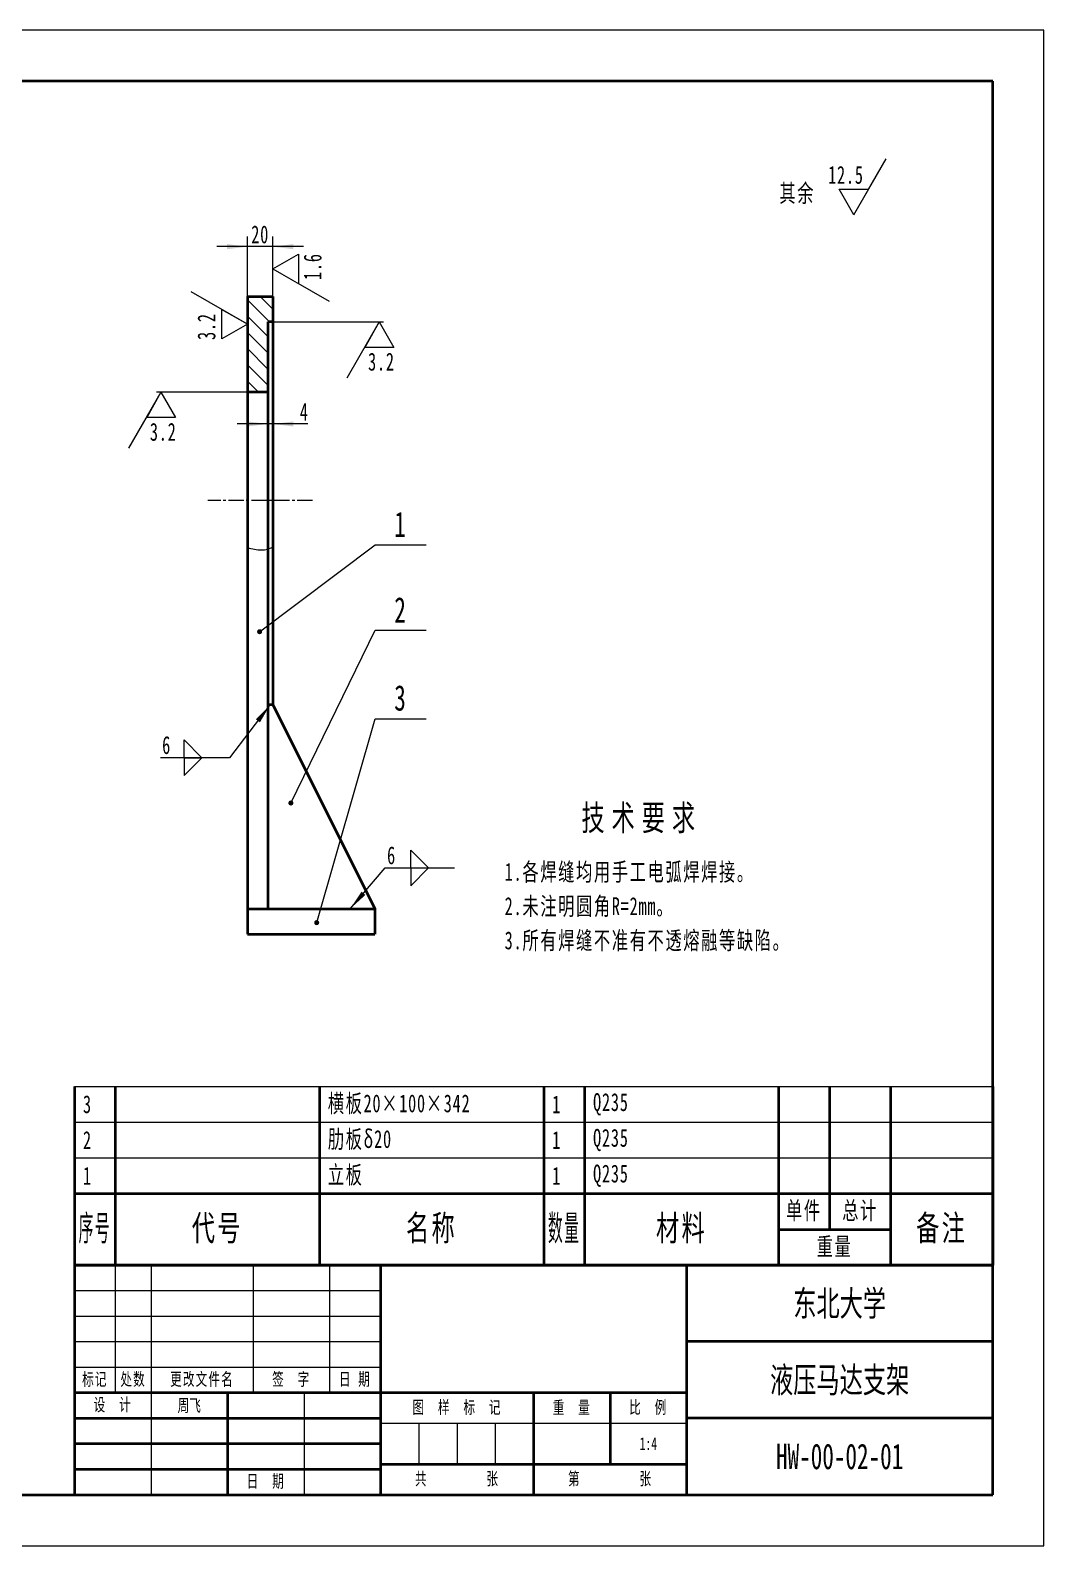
# Model space of a CAD drawing. Header units: millimetres. Extents: x -840 to 840, y -594 to 594.
# Drawn here: x 45 to 840, y -594 to 594 of the extents above; entities that cross this region are included whole.
import ezdxf
from ezdxf.enums import TextEntityAlignment as Align

# ---------------------------------------------------------------- set-up
doc = ezdxf.new("R2010")
doc.units = ezdxf.units.MM
doc.linetypes.add('点画线', pattern=[18, 12, -2, 2, -2])
doc.layers.get('0').update_dxf_attribs({"lineweight": 35})
for name, color, linetype, lineweight in [('中心线层', 1, '点画线', 18), ('剖面线层', 4, 'Continuous', 18), ('尺寸线层', 3, 'Continuous', 18), ('粗实线层', 7, 'Continuous', 35), ('细实线层', 7, 'Continuous', 18)]:
    doc.layers.add(name, color=color, linetype=linetype, lineweight=lineweight)
doc.styles.add('TitleStyle', font='', dxfattribs={"width": 0.667})
doc.styles.add('标准', font='', dxfattribs={"width": 0.667})
doc.styles.get('TitleStyle').set_extended_font_data('宋体')
doc.styles.get('标准').set_extended_font_data('宋体')
doc.dimstyles.new('标准', dxfattribs={"dimscale": 4, "dimtxt": 3.5, "dimasz": 4, "dimexe": 2, "dimexo": 0, "dimtad": 1, "dimdsep": 46, "dimtxsty": '标准', "dimblk": '_CAXARROW', "dimcen": 0, "dimdle": 6, "dimazin": 2, "dimtfac": 0.707107, "dimtdec": 3, "dimtmove": 2, "dimatfit": 3, "dimfxl": 1, "dimfrac": 2, "dimtolj": 1, "dimarcsym": 1})

# ---------------------------------------------------------------- blocks, each defined once
blk = doc.blocks.new('*X23')
at = {"layer": '尺寸线层', "linetype": 'Continuous'}
for points in [[(215.6, 424.4), (199.6, 422.4), (199.6, 426.4)], [(235.6, 424.4), (251.6, 422.4), (251.6, 426.4)]]:
    blk.add_hatch(color=0, dxfattribs=at).paths.add_polyline_path(points, flags=0)
at = {"layer": '尺寸线层', "color": 0, "linetype": 'Continuous'}
for p, q in [((215.6, 385.3), (215.6, 432.4)), ((235.6, 385.3), (235.6, 432.4)), ((259.6, 424.4), (191.6, 424.4))]:
    blk.add_line(p, q, dxfattribs=at)
at = {"layer": '尺寸线层', "color": 0, "insert": (225.6, 433.9), "char_height": 14, "width": 28, "attachment_point": 5, "line_spacing_factor": 1.15057, "style": '标准'}
blk.add_mtext('\\T1.1;20', dxfattribs=at)
blk = doc.blocks.new('_CAXARROW')
blk.add_hatch(color=0).paths.add_polyline_path([(0, 0), (-1, 0.125), (-1, -0.125)], flags=0)
blk = doc.blocks.new('*X24')
at = {"layer": '尺寸线层', "linetype": 'Continuous'}
for points in [[(231.6, 285.4), (215.6, 283.4), (215.6, 287.4)], [(235.6, 285.4), (251.6, 283.4), (251.6, 287.4)]]:
    blk.add_hatch(color=0, dxfattribs=at).paths.add_polyline_path(points, flags=0)
at = {"layer": '尺寸线层', "color": 0, "linetype": 'Continuous'}
for p, q in [((263.1, 285.4), (207.6, 285.4)), ((231.6, 284.8), (231.6, 293.4)), ((235.6, 286.4), (235.6, 277.4))]:
    blk.add_line(p, q, dxfattribs=at)
at = {"layer": '尺寸线层', "color": 0, "insert": (260.2, 294.9), "char_height": 14, "width": 28, "attachment_point": 5, "line_spacing_factor": 1.15057, "style": '标准'}
blk.add_mtext('\\T1.1;4', dxfattribs=at)
blk = doc.blocks.new('*X25')
at = {"layer": '尺寸线层', "color": 0, "linetype": 'Continuous'}
for p, q in [((0, 0), (20, 11.5)), ((0, 0), (44, -25.4)), ((20, 11.5), (20, -11.5))]:
    blk.add_line(p, q, dxfattribs=at)
at = {"layer": '尺寸线层', "color": 0, "insert": (31.2, -8.7), "char_height": 14, "width": 31.035, "attachment_point": 4, "rotation": 90, "line_spacing_factor": 1.15057, "style": '标准'}
blk.add_mtext('\\T1.1;1.6', dxfattribs=at)
blk = doc.blocks.new('*X26')
at = {"layer": '尺寸线层', "color": 0, "linetype": 'Continuous', "lineweight": -2}
blk.add_line((-83.3, 0), (3.5, 0), dxfattribs=at)
at = {"layer": '尺寸线层', "color": 0, "linetype": 'Continuous'}
for p, q in [((0, 0), (-25.4, -44)), ((0, 0), (11.5, -20)), ((11.5, -20), (-11.5, -20))]:
    blk.add_line(p, q, dxfattribs=at)
at = {"layer": '尺寸线层', "color": 0, "insert": (-8.7, -31.2), "char_height": 14, "width": 30.8, "attachment_point": 4, "line_spacing_factor": 1.15057, "style": '标准'}
blk.add_mtext('\\T1.1;3.2', dxfattribs=at)
blk = doc.blocks.new('*X27')
at = {"layer": '尺寸线层', "color": 0, "linetype": 'Continuous'}
for p, q in [((0, 0), (-25.4, -44)), ((0, 0), (11.5, -20)), ((11.5, -20), (-11.5, -20))]:
    blk.add_line(p, q, dxfattribs=at)
at = {"layer": '尺寸线层', "color": 0, "linetype": 'Continuous', "lineweight": -2}
blk.add_line((67.8, 0), (-3.5, 0), dxfattribs=at)
at = {"layer": '尺寸线层', "color": 0, "insert": (-8.7, -31.2), "char_height": 14, "width": 30.8, "attachment_point": 4, "line_spacing_factor": 1.15057, "style": '标准'}
blk.add_mtext('\\T1.1;3.2', dxfattribs=at)
blk = doc.blocks.new('*X28')
at = {"layer": '尺寸线层', "color": 0, "linetype": 'Continuous'}
for p, q in [((0, 0), (-44, 25.4)), ((-20, -11.5), (-20, 11.5)), ((0, 0), (-20, -11.5))]:
    blk.add_line(p, q, dxfattribs=at)
at = {"layer": '尺寸线层', "color": 0, "insert": (-32, 8.7), "char_height": 14, "width": 30.8, "attachment_point": 6, "rotation": 90, "line_spacing_factor": 1.15057, "style": '标准'}
blk.add_mtext('\\T1.1;3.2', dxfattribs=at)
blk = doc.blocks.new('*X31')
at = {"layer": '尺寸线层', "color": 0, "linetype": 'Continuous'}
for p, q in [((0, 0), (25.4, 44)), ((0, 0), (-11.5, 20)), ((-11.5, 20), (11.5, 20))]:
    blk.add_line(p, q, dxfattribs=at)
at = {"layer": '尺寸线层', "color": 0, "insert": (7.9, 31.2), "char_height": 14, "width": 41.818, "attachment_point": 6, "line_spacing_factor": 1.15057, "style": '标准'}
blk.add_mtext('\\T1.1;12.5', dxfattribs=at)
blk = doc.blocks.new('*X33')
at = {"layer": '细实线层', "lineweight": 18}
h = blk.add_hatch(color=0, dxfattribs=at)
edge = h.paths.add_edge_path(flags=0)
edge.add_arc((0, 0), 2, 0, 360)
at = {"layer": '细实线层', "color": 0}
for p, q in [((0, 0), (90.6, 68.2)), ((90.6, 68.2), (130.6, 68.2))]:
    blk.add_line(p, q, dxfattribs=at)
at = {"layer": '细实线层', "color": 0, "lineweight": 18, "insert": (110.6, 74.2), "char_height": 20, "width": 68, "attachment_point": 8, "line_spacing_factor": 1.15057, "style": '标准'}
blk.add_mtext('\\T1.1;1', dxfattribs=at)
blk = doc.blocks.new('*X34')
at = {"layer": '细实线层', "lineweight": 18}
h = blk.add_hatch(color=0, dxfattribs=at)
edge = h.paths.add_edge_path(flags=0)
edge.add_arc((0, 0), 2, 0, 360)
at = {"layer": '细实线层', "color": 0}
for p, q in [((0, 0), (66.1, 135.4)), ((66.1, 135.4), (106.1, 135.4))]:
    blk.add_line(p, q, dxfattribs=at)
at = {"layer": '细实线层', "color": 0, "lineweight": 18, "insert": (86.1, 141.4), "char_height": 20, "width": 68, "attachment_point": 8, "line_spacing_factor": 1.15057, "style": '标准'}
blk.add_mtext('\\T1.1;2', dxfattribs=at)
blk = doc.blocks.new('*X35')
at = {"layer": '细实线层', "lineweight": 18}
h = blk.add_hatch(color=0, dxfattribs=at)
edge = h.paths.add_edge_path(flags=0)
edge.add_arc((0, 0), 2, 0, 360)
at = {"layer": '细实线层', "color": 0}
for p, q in [((0, 0), (45.8, 159.9)), ((45.8, 159.9), (85.8, 159.9))]:
    blk.add_line(p, q, dxfattribs=at)
at = {"layer": '细实线层', "color": 0, "lineweight": 18, "insert": (65.8, 165.9), "char_height": 20, "width": 68, "attachment_point": 8, "line_spacing_factor": 1.15057, "style": '标准'}
blk.add_mtext('\\T1.1;3', dxfattribs=at)
blk = doc.blocks.new('*X37')
at = {"layer": '细实线层', "color": 0, "linetype": 'Continuous', "lineweight": 18}
for p, q in [((-720, 140), (0, 140)), ((-720, 112), (0, 112)), ((-720, 112), (0, 112)), ((-720, 84), (0, 84)), ((-720, 84), (0, 84)), ((-720, 56), (0, 56))]:
    blk.add_line(p, q, dxfattribs=at)
at = {"layer": '细实线层', "color": 0, "linetype": 'Continuous', "lineweight": 35}
for p, q in [((-720, 140), (-720, 112)), ((-688, 140), (-688, 112)), ((-528, 140), (-528, 112)), ((-352, 140), (-352, 112)), ((-320, 140), (-320, 112)), ((-168, 140), (-168, 112)), ((-128, 140), (-128, 112)), ((-80, 140), (-80, 112)), ((0, 140), (0, 112)), ((0, 140), (0, 112)), ((-720, 112), (-720, 84)), ((-688, 112), (-688, 84)), ((-528, 112), (-528, 84)), ((-352, 112), (-352, 84)), ((-320, 112), (-320, 84)), ((-168, 112), (-168, 84)), ((-128, 112), (-128, 84)), ((-80, 112), (-80, 84)), ((0, 112), (0, 84)), ((0, 112), (0, 84)), ((-720, 84), (-720, 56)), ((-688, 84), (-688, 56)), ((-528, 84), (-528, 56)), ((-352, 84), (-352, 56)), ((-320, 84), (-320, 56)), ((-168, 84), (-168, 56)), ((-128, 84), (-128, 56)), ((-80, 84), (-80, 56)), ((0, 84), (0, 56)), ((0, 84), (0, 56)), ((-720, 56), (0, 56)), ((-720, 56), (-720, 0)), ((-688, 56), (-688, 0)), ((-528, 56), (-528, 0)), ((-352, 56), (-352, 0)), ((-320, 56), (-320, 0)), ((-168, 56), (-168, 0)), ((-128, 56), (-128, 28)), ((-80, 56), (-80, 28)), ((0, 56), (0, 0)), ((-168, 28), (-80, 28)), ((-80, 28), (-80, 0)), ((-720, 0), (0, 0))]:
    blk.add_line(p, q, dxfattribs=at)
at = {"layer": '细实线层', "color": 0, "line_spacing_factor": 1.15057, "style": '标准'}
for s, insert, char_height, width, attachment_point in [('\\T1.1;3', (-713.36, 126), 14, 47.92, 4), ('\\T1.1;横板20×100×342', (-521.36, 126), 14, 335.92, 4), ('\\T1.1;1', (-345.36, 126), 14, 47.92, 4), ('\\T1.1;Q235', (-313.36, 126), 14, 287.92, 4), ('\\T1.1;肋板δ20', (-521.36, 98), 14, 335.92, 4), ('\\T1.1;Q235', (-313.36, 98), 14, 287.92, 4), ('\\T1.1;2', (-713.36, 98), 14, 47.92, 4), ('\\T1.1;1', (-345.36, 98), 14, 47.92, 4), ('\\T1.1;1', (-713.36, 70), 14, 47.92, 4), ('\\T1.1;立板', (-521.36, 70), 14, 335.92, 4), ('\\T1.1;1', (-345.36, 70), 14, 47.92, 4), ('\\T1.1;Q235', (-313.36, 70), 14, 287.92, 4), ('\\T1.1;单件', (-148, 42), 14, 66.96, 5), ('\\T1.1;总计', (-104, 42), 14, 81.36, 5), ('\\T1.1;{\\W0.425474;序号}', (-704, 28), 20, 47.52, 5), ('\\T1.1;代号', (-608, 28), 20, 277.92, 5), ('\\T1.1;名称', (-440, 28), 20, 306.72, 5), ('\\T1.1;{\\W0.422936;数量}', (-336, 28), 20, 47.52, 5), ('\\T1.1;材料', (-244, 28), 20, 263.52, 5), ('\\T1.1;备注', (-40, 28), 20, 133.92, 5), ('\\T1.1;重量', (-124, 14), 14, 153.36, 5)]:
    blk.add_mtext(s, dxfattribs=dict(at, insert=insert, char_height=char_height, width=width, attachment_point=attachment_point))
blk = doc.blocks.new('*X41')
at = {"layer": '尺寸线层', "linetype": 'Continuous', "lineweight": -2}
blk.add_hatch(color=0, dxfattribs=at).paths.add_polyline_path([(0, 0), (-8.1, -13.9), (-11.3, -11.5)], flags=0)
at = {"layer": '尺寸线层', "color": 0, "linetype": 'Continuous', "lineweight": -2}
for p, q in [((0, 0), (-31.9, -41.6)), ((-31.9, -41.6), (-86.2, -41.6))]:
    blk.add_line(p, q, dxfattribs=at)
at = {"layer": '尺寸线层', "color": 0, "linetype": 'Continuous'}
for p, q in [((-67.6, -41.6), (-67.6, -27.6)), ((-53.6, -41.6), (-67.6, -27.6)), ((-67.6, -41.6), (-53.6, -41.6)), ((-67.6, -41.6), (-53.6, -41.6)), ((-67.6, -41.6), (-67.6, -55.6)), ((-53.6, -41.6), (-67.6, -55.6))]:
    blk.add_line(p, q, dxfattribs=at)
at = {"layer": '尺寸线层', "color": 0, "linetype": 'Continuous', "insert": (-84.8, -31.8), "char_height": 14, "width": 28, "attachment_point": 4, "line_spacing_factor": 1.15057, "style": '标准'}
blk.add_mtext('\\T1.1;6', dxfattribs=at)
blk = doc.blocks.new('*X42')
at = {"layer": '尺寸线层', "linetype": 'Continuous', "lineweight": -2}
blk.add_hatch(color=0, dxfattribs=at).paths.add_polyline_path([(0, 0), (8.9, 13.4), (11.9, 10.8)], flags=0)
at = {"layer": '尺寸线层', "color": 0, "linetype": 'Continuous'}
for p, q in [((47.5, 32), (47.5, 46)), ((61.5, 32), (47.5, 46)), ((47.5, 32), (61.5, 32)), ((47.5, 32), (61.5, 32)), ((47.5, 32), (47.5, 18)), ((61.5, 32), (47.5, 18))]:
    blk.add_line(p, q, dxfattribs=at)
at = {"layer": '尺寸线层', "color": 0, "linetype": 'Continuous', "lineweight": -2}
for p, q in [((0, 0), (27.5, 32)), ((27.5, 32), (81.8, 32))]:
    blk.add_line(p, q, dxfattribs=at)
at = {"layer": '尺寸线层', "color": 0, "linetype": 'Continuous', "insert": (28.9, 41.8), "char_height": 14, "width": 28, "attachment_point": 4, "line_spacing_factor": 1.15057, "style": '标准'}
blk.add_mtext('\\T1.1;6', dxfattribs=at)
blk = doc.blocks.new('*X43')
at = {"layer": '粗实线层'}
for p, q in [((200, 138.5), (-200, 138.5)), ((200, -138.5), (200, 138.5)), ((-200, -138.5), (200, -138.5))]:
    blk.add_line(p, q, dxfattribs=at)
at = {"layer": '细实线层'}
for p, q in [((210, 148.5), (-210, 148.5)), ((210, -148.5), (210, 148.5)), ((-210, -148.5), (210, -148.5))]:
    blk.add_line(p, q, dxfattribs=at)
blk = doc.blocks.new('*X44')
at = {"layer": '尺寸线层', "color": 0, "linetype": 'ByBlock', "lineweight": -2, "line_spacing_factor": 1.15057}
for s, insert, char_height, width, attachment_point, style in [('\\T1.3;技术要求', (107.5, 0), 20, 625.799, 2, 'TitleStyle'), ('\\T1.1;1.各焊缝均用手工电弧焊焊接。\\P2.未注明圆角R=2mm。\\P3.所有焊缝不准有不透熔融等缺陷。', (0, -45.5), 14, 312.899, 1, '标准')]:
    blk.add_mtext(s, dxfattribs=dict(at, insert=insert, char_height=char_height, width=width, attachment_point=attachment_point, style=style))
blk = doc.blocks.new('*X45')
at = {"layer": '粗实线层'}
for p, q in [((-180, 45), (-180, 0)), ((0, 45), (-180, 45)), ((-120, 45), (-120, 0)), ((-60, 45), (-60, 0)), ((0, 0), (0, 45)), ((0, 30), (-60, 30)), ((-180, 20), (-60, 20)), ((-150, 20), (-150, 0)), ((-90, 20), (-90, 0)), ((-75, 20), (-75, 6)), ((-180, 15), (-120, 15)), ((0, 15), (-60, 15)), ((-180, 10), (-120, 10)), ((-120, 6), (-60, 6)), ((-180, 5), (-120, 5)), ((-180, 0), (0, 0))]:
    blk.add_line(p, q, dxfattribs=at)
at = {"layer": '细实线层'}
for p, q in [((-172, 45), (-172, 20)), ((-165, 45), (-165, 0)), ((-145, 45), (-145, 20)), ((-130, 45), (-130, 20)), ((-180, 40), (-120, 40)), ((-180, 35), (-120, 35)), ((-180, 30), (-120, 30)), ((-180, 25), (-120, 25)), ((-135, 20), (-135, 0)), ((-120, 14), (-60, 14)), ((-112.5, 14), (-112.5, 6)), ((-105, 14), (-105, 6)), ((-97.5, 14), (-97.5, 6))]:
    blk.add_line(p, q, dxfattribs=at)
at = {"layer": '尺寸线层', "char_height": 2.5, "attachment_point": 5, "line_spacing_factor": 0.99982, "style": '标准'}
for s, insert, width in [('\\T1.1;标记', (-176, 22.5), 14), ('\\T1.1;处数', (-168.5, 22.5), 12), ('\\T1.1;更改文件名', (-155, 22.5), 38), ('\\T1.1;签  字', (-137.5, 22.5), 28), ('\\T1.1;日 期', (-125, 22.5), 18), ('\\T1.1;设  计', (-172.5, 17.5), 28), ('\\T1.1;图  样  标  记', (-105, 17), 58), ('\\T1.1;重  量', (-82.5, 17), 28), ('\\T1.1;比  例', (-67.5, 17), 28), ('\\T1.1;日  期', (-142.5, 2.5), 28), ('\\T1.1;共', (-112, 3), 8), ('\\T1.1;张', (-98, 3), 8), ('\\T1.1;第', (-82, 3), 8), ('\\T1.1;张', (-68, 3), 8)]:
    blk.add_mtext(s, dxfattribs=dict(at, insert=insert, width=width))
at = {"layer": '尺寸线层', "style": '标准'}
for tag, height, width, p in [('标记D', 2.61, 0.667, (-176, 42.5)), ('处数D', 2.61, 0.617214, (-168.5, 42.5)), ('更改文件名D', 2.61, 0.667, (-155, 42.5)), ('更改签字D', 2.61, 0.667, (-137.5, 42.5)), ('更改日期D', 2.61, 0.509786, (-125, 42.5)), ('标记C', 2.61, 0.667, (-176, 37.5)), ('处数C', 2.61, 0.617214, (-168.5, 37.5)), ('更改文件名C', 2.61, 0.667, (-155, 37.5)), ('更改签字C', 2.61, 0.667, (-137.5, 37.5)), ('更改日期C', 2.61, 0.509786, (-125, 37.5)), ('单位名称', 5.22, 0.667, (-30, 37.5)), ('材料名称', 5.22, 0.667, (-90, 32.5)), ('标记B', 2.61, 0.667, (-176, 32.5)), ('处数B', 2.61, 0.617214, (-168.5, 32.5)), ('更改文件名B', 2.61, 0.667, (-155, 32.5)), ('更改签字B', 2.61, 0.667, (-137.5, 32.5)), ('更改日期B', 2.61, 0.509786, (-125, 32.5)), ('标记A', 2.61, 0.667, (-176, 27.5)), ('处数A', 2.61, 0.617214, (-168.5, 27.5)), ('更改文件名A', 2.61, 0.667, (-155, 27.5)), ('更改签字A', 2.61, 0.667, (-137.5, 27.5)), ('更改日期A', 2.61, 0.509786, (-125, 27.5)), ('图纸名称', 5.22, 0.667, (-30, 22.5)), ('设计', 2.61, 0.667, (-157.5, 17.5)), ('图样标记S', 2.61, 0.368179, (-116.25, 10)), ('图样标记A', 2.61, 0.368179, (-108.75, 10)), ('图样标记B', 2.61, 0.368179, (-101.25, 10)), ('图样标记C', 2.61, 0.368179, (-93.75, 10)), ('重量', 2.61, 0.667, (-82.5, 10)), ('图纸比例', 2.61, 0.667, (-67.5, 10)), ('图纸编号', 5.22, 0.667, (-30, 7.5)), ('设计日期', 2.61, 0.667, (-127.5, 2.5)), ('页数', 2.61, 0.667, (-105, 3)), ('页码', 2.61, 0.667, (-75, 3))]:
    blk.add_attdef(tag, text='', height=height, dxfattribs=dict(at, width=width)).set_placement(p, align=Align.MIDDLE_CENTER)

msp = doc.modelspace()

# ---------------------------------------------------------------- hatches: boundary and pattern name
at = {"layer": '剖面线层'}
h = msp.add_hatch(dxfattribs=at)
h.set_pattern_fill('无图案', color=256, scale=9, angle=135, style=0, pattern_type=0)
h.set_pattern_definition([(135, (0, 0), (-6.36396, -6.36396), [])])
h.paths.add_polyline_path([(215.593, 310.346), (215.593, 378.299), (215.593, 385.346), (235.593, 385.346), (235.593, 365.346), (231.593, 365.346), (231.593, 310.346)], flags=0)

# ---------------------------------------------------------------- linework, layer by layer
at = {"layer": '中心线层'}
msp.add_line((266.705, 225.346), (184.481, 225.346), dxfattribs=at)
at = {"layer": '粗实线层'}
for p, q in [((215.593, 385.346), (215.593, -114.654)), ((215.593, 385.346), (235.593, 385.346)), ((215.593, 385.346), (235.593, 385.346)), ((235.593, 385.346), (235.593, 65.346)), ((235.593, 365.346), (231.593, 365.346)), ((231.593, 365.346), (231.593, 310.346)), ((231.593, 310.346), (215.593, 310.346)), ((231.593, 310.346), (231.593, 187.344)), ((231.593, 187.344), (231.593, -94.654)), ((231.593, 65.346), (235.593, 65.346)), ((235.593, 65.346), (315.593, -94.654)), ((215.593, -94.654), (315.593, -94.654)), ((315.593, -94.654), (315.593, -114.654)), ((215.593, -114.654), (315.593, -114.654))]:
    msp.add_line(p, q, dxfattribs=at)
at = {"layer": '细实线层'}
msp.add_open_spline([(215.593, 188.497), (219.28, 187.572), (226.299, 185.777), (232.775, 187.492), (235.593, 188.811)], degree=3, knots=[0, 0, 0, 0, 690.57443765, 1274.82855341, 1274.82855341, 1274.82855341, 1274.82855341], dxfattribs=at)

# ---------------------------------------------------------------- block references
at = {"layer": '尺寸线层'}
for name, p in [('*X41', (233.531, 65.346)), ('*X44', (417.297, -13.246)), ('*X42', (296.207, -94.654))]:
    msp.add_blockref(name, p, dxfattribs=at)
at = {"layer": '粗实线层'}
ref = msp.add_blockref('*X45', (800, -554), dxfattribs=dict(at, xscale=4, yscale=4, zscale=4))
ref.add_attrib('单位名称', '东北大学', dxfattribs={"layer": '尺寸线层', "height": 20, "style": '标准', "width": 0.667}).set_placement((680, -404), align=Align.MIDDLE_CENTER)
ref.add_attrib('图纸名称', '液压马达支架', dxfattribs={"layer": '尺寸线层', "height": 20, "style": '标准', "width": 0.667}).set_placement((680, -464), align=Align.MIDDLE_CENTER)
ref.add_attrib('图纸编号', 'HW-00-02-01', dxfattribs={"layer": '尺寸线层', "height": 20, "style": '标准', "width": 0.667}).set_placement((680, -524), align=Align.MIDDLE_CENTER)
ref.add_attrib('图纸比例', '1:4', dxfattribs={"layer": '尺寸线层', "height": 10, "style": '标准', "width": 0.667}).set_placement((530, -514), align=Align.MIDDLE_CENTER)
ref.add_attrib('设计', '周飞', dxfattribs={"layer": '尺寸线层', "height": 10, "style": '标准', "width": 0.667}).set_placement((170, -484), align=Align.MIDDLE_CENTER)
at = {"layer": '细实线层'}
for name, p in [('*X33', (225.166, 122.537)), ('*X34', (249.682, -11.767)), ('*X35', (269.934, -105.566)), ('*X37', (800, -374))]:
    msp.add_blockref(name, p, dxfattribs=at)

# ---------------------------------------------------------------- texts
at = {"layer": '尺寸线层', "insert": (632.74, 473.346), "char_height": 14, "width": 36.4923, "attachment_point": 1, "line_spacing_factor": 1.15057, "style": '标准'}
msp.add_mtext('\\T1.1;其余', dxfattribs=at)

# ---------------------------------------------------------------- dimensions: what is measured, and where the dimension line sits
at = {"layer": '尺寸线层'}
dim = msp.add_linear_dim(base=(215.593, 424.383), p1=(235.593, 385.346), p2=(215.593, 385.346), dimstyle='标准', override={"dimsah": 1, "dimtfill": 1, "dimtzin": 8}, dxfattribs=at)
dim.commit()
dim.dimension.update_dxf_attribs({"geometry": '*X23', "text_midpoint": (225.593, 424.383)})
dim = msp.add_linear_dim(base=(231.593, 285.446), p1=(235.593, 286.359), p2=(231.593, 284.838), dimstyle='标准', override={"dimsah": 1, "dimtfill": 1, "dimtzin": 8}, dxfattribs=at)
dim.commit()
dim.dimension.update_dxf_attribs({"geometry": '*X24', "text_midpoint": (260.232, 285.446), "dimtype": 160})

# ---------------------------------------------------------------- wipeouts: each hides what was drawn before it
for points in [[(691.013, 449.355), (702.318, 468.935), (702.318, 468.935), (702.56, 469.355), (702.56, 469.355), (679.466, 469.355), (679.466, 469.355), (679.709, 468.935), (679.709, 468.935)], [(318.895, 365.346), (307.348, 345.346), (307.348, 345.346), (330.442, 345.346), (330.442, 345.346)], [(147.825, 310.346), (136.278, 290.346), (136.278, 290.346), (159.372, 290.346), (159.372, 290.346)]]:
    msp.add_wipeout(points).dxf.layer = '尺寸线层'

# ---------------------------------------------------------------- next in the draw order: block references
for name, p in [('*X31', (691.013, 449.355)), ('*X26', (318.895, 365.346)), ('*X27', (147.825, 310.346))]:
    msp.add_blockref(name, p, dxfattribs=at)

# ---------------------------------------------------------------- next in the draw order: wipeouts: each hides what was drawn before it
for points in [[(255.593, 395.418), (255.593, 398.18), (255.593, 398.18), (255.593, 418.512), (255.593, 418.512), (235.593, 406.965), (235.593, 406.965), (250.808, 398.18), (250.808, 398.18)], [(215.593, 363.526), (207.343, 368.289), (207.343, 368.289), (195.593, 375.073), (195.593, 375.073), (195.593, 368.289), (195.593, 368.289), (195.593, 351.979), (195.593, 351.979)]]:
    msp.add_wipeout(points).dxf.layer = '尺寸线层'

# ---------------------------------------------------------------- next in the draw order: block references
for name, p in [('*X25', (235.593, 406.965)), ('*X28', (215.593, 363.526))]:
    msp.add_blockref(name, p, dxfattribs=at)
at = {"layer": '粗实线层', "xscale": 4, "yscale": 4, "zscale": 4}
msp.add_blockref('*X43', (0, 0), dxfattribs=at)

doc.saveas('drawing.dxf')
